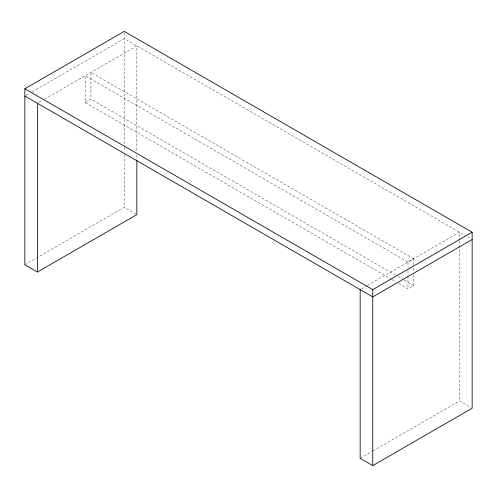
<?xml version="1.0" encoding="UTF-8"?>
<svg xmlns="http://www.w3.org/2000/svg" width="497" height="497" viewBox="0 0 497 497"><rect width="100%" height="100%" fill="white"/><g stroke="black" fill="none" stroke-linecap="round" stroke-linejoin="round"><path stroke-width="0.37" stroke-dasharray="2.48 1.86" d="M26.192 95.262L29.553 93.324M32.237 91.771L124.25 38.648L464.863 235.298M38.766 102.544L42.083 100.624M44.736 99.096L136.843 45.917L136.843 151.952M413.721 264.895L413.721 258.775L407.987 262.087L85.211 75.73L85.211 102.512L90.939 99.201L395.562 275.077M24.85 264.764L124.25 207.373L136.843 214.642M361.487 288.863L366.792 285.794M367.457 285.415L459.557 232.242L459.557 239.976M398.575 283.433L407.987 288.869L413.721 285.558L413.721 274.847M360.157 458.352L372.247 451.369M372.918 450.984L459.557 400.961L470.827 407.465M467.509 236.833L470.827 238.74M413.721 258.775L90.939 72.419L90.939 99.201M398.252 276.63L403.632 279.736M404.309 280.122L413.721 285.558M85.211 102.512L391.176 279.159M391.853 279.55L395.885 281.88M459.557 240.753L459.557 400.961M413.721 267.958L413.721 271.784M407.987 262.087L407.987 267.442M407.987 270.505L407.987 275.096M407.987 275.86L407.987 288.869M136.843 155.045L136.843 159.692M124.25 32.833L124.25 146.23M124.25 147.006L124.25 151.647M124.25 154.741L124.25 207.373"/><path stroke-width="0.75" d="M136.843 160.463L136.843 214.642L37.443 272.033L24.85 264.764L24.85 88.77L124.25 31.379L472.15 232.236L472.15 408.23L372.75 465.621L360.157 458.352L360.157 289.627M24.85 88.77L372.75 289.627L472.15 232.236M472.15 239.511L372.75 296.895L24.85 96.039M372.75 289.627L372.75 465.621M37.443 103.308L37.443 272.033"/></g></svg>
